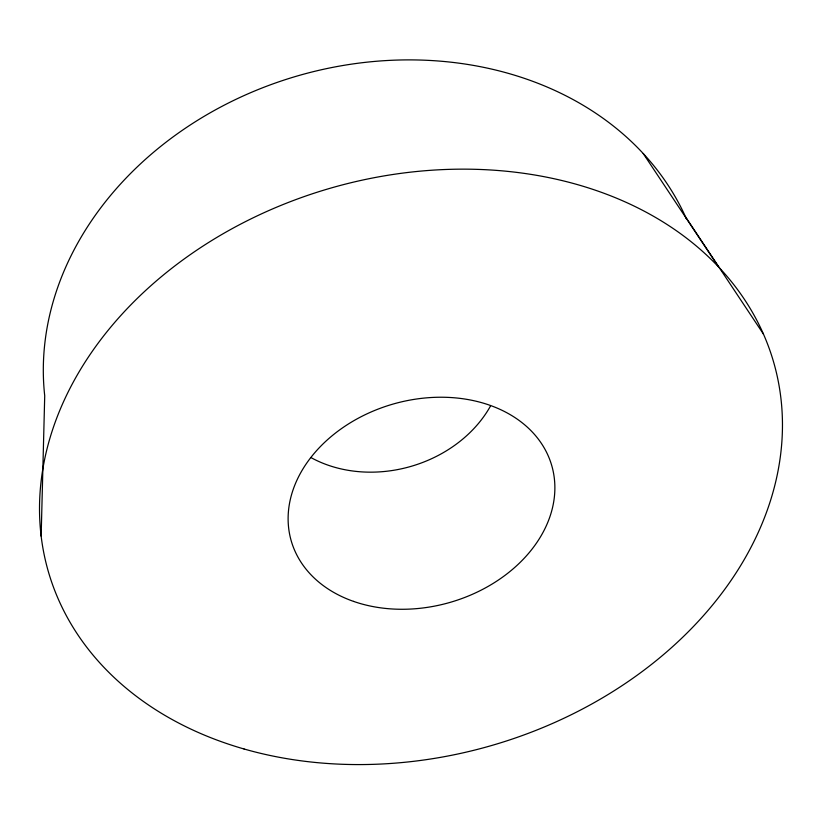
<?xml version="1.0" encoding="UTF-8"?>
<svg xmlns="http://www.w3.org/2000/svg" width="823" height="823" viewBox="0 0 823 823"><rect width="100%" height="100%" fill="white"/><g stroke="black" fill="none" stroke-linecap="round" stroke-linejoin="round"><path stroke-width="1.23" d="M41.15 536.164L44.72 395.791A335.517 275.972 -16.1 0 1 303.07 74.337A335.517 275.972 -16.1 0 1 686.629 219.288M685.58 216.933L763.477 334.138M643.216 153.52L718.582 266.95M490.518 405.986A120.775 98.565 -16.1 0 1 310.971 457.578M244.03 748.981A377.469 290.087 -16.1 0 0 781.85 408.167A377.469 290.087 -16.1 0 0 207.077 243.443A377.469 290.087 -16.1 0 0 244.03 748.981M353.54 601.387A135.6 103.184 -16.1 0 0 554.867 488.934A135.6 103.184 -16.1 0 0 356.061 419.432A135.6 103.184 -16.1 0 0 353.54 601.387"/></g></svg>
